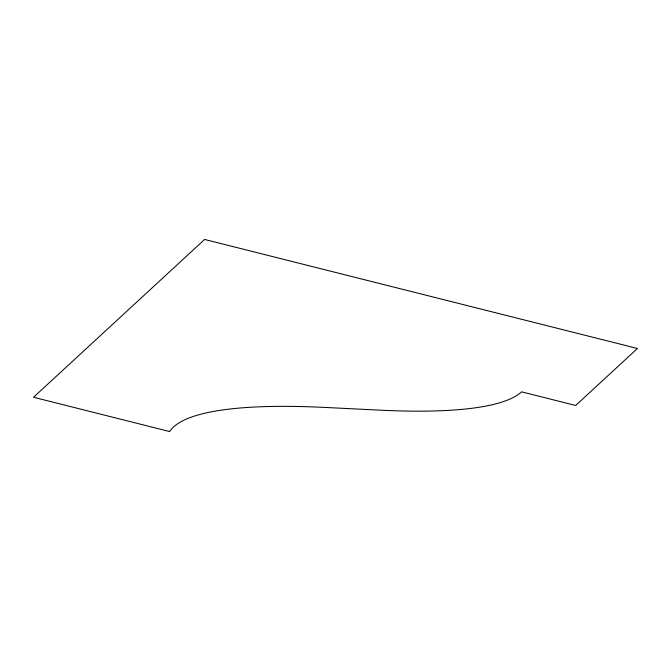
<?xml version="1.0" encoding="UTF-8"?>
<svg xmlns="http://www.w3.org/2000/svg" width="671" height="671" viewBox="0 0 671 671"><rect width="100%" height="100%" fill="white"/><g stroke="black" fill="none" stroke-linecap="round" stroke-linejoin="round"><path stroke-width="1.01" d="M204.613 239.446L33.55 397.266L169.662 431.554A450.073 85.88 12.7 0 1 324.412 407.414L380.155 410.166A421.942 80.512 12.7 0 0 521.577 391.839L575.676 405.469L637.45 348.475L204.613 239.446"/></g></svg>
